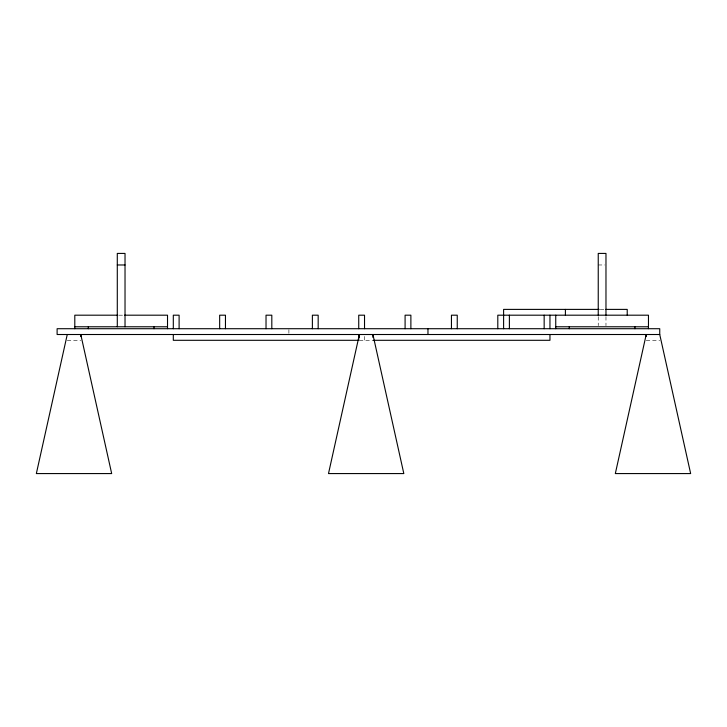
<?xml version="1.0" encoding="UTF-8"?>
<svg xmlns="http://www.w3.org/2000/svg" width="727" height="727" viewBox="0 0 727 727"><rect width="100%" height="100%" fill="white"/><g stroke="black" fill="none" stroke-linecap="round" stroke-linejoin="round"><path stroke-width="0.55" stroke-dasharray="3.63 2.73" d="M598.239 264.973L604.864 264.973M600.248 309.393L604.737 309.393M118.901 315.191L123.917 315.191M67.257 340.3L80.779 340.3M359.392 340.3L372.915 340.3M646.221 340.3L659.743 340.3M605.973 316.663L605.973 325.66M598.239 316.663L598.239 325.66M364.527 336.437L364.527 340.3M288.892 329.676L288.892 333.539"/><path stroke-width="1.09" d="M67.257 334.511L36.35 473.577L111.676 473.577L80.779 334.511L80.779 336.437M117.292 264.973L125.026 264.973M599.121 309.393L503.602 309.393L503.602 328.713M605.864 309.393L627.219 309.393L627.219 315.191M117.765 315.191L74.799 315.191L74.799 328.713M124.553 315.191L167.519 315.191L167.519 328.713M74.799 326.777L167.519 326.777M555.746 326.777L648.466 326.777M659.743 334.511L57.115 334.511L57.115 328.713L659.743 328.713L659.743 334.511L690.65 473.577L615.324 473.577L646.221 334.511L646.221 336.437M373.578 340.3L549.957 340.3L549.957 334.511M648.466 328.713L648.466 315.191L497.804 315.191L497.804 328.713M634.944 326.777L634.944 328.713M605.973 315.191L605.973 253.423L598.239 253.423L598.239 315.191M569.268 326.777L569.268 328.713M565.406 309.393L565.406 315.191M555.746 315.191L555.746 328.713M549.957 315.191L549.957 328.713M544.159 315.191L544.159 328.713M509.391 315.191L509.391 328.713M457.247 328.713L457.247 315.191L451.449 315.191L451.449 328.713M427.967 328.713L427.967 334.511M410.882 328.713L410.882 315.191L405.093 315.191L405.093 328.713M372.915 337.401L372.915 334.511L403.821 473.577L328.495 473.577L359.392 334.511L359.392 337.401M364.527 328.713L364.527 315.191L358.738 315.191L358.738 328.713M358.738 334.511L358.738 340.3L173.308 340.3L173.308 334.511M318.172 328.713L318.172 315.191L312.383 315.191L312.383 328.713M271.816 328.713L271.816 315.191L266.027 315.191L266.027 328.713M225.461 328.713L225.461 315.191L219.663 315.191L219.663 328.713M179.106 328.713L179.106 315.191L173.308 315.191L173.308 328.713M153.997 326.777L153.997 328.713M125.026 326.777L125.026 253.423L117.292 253.423L117.292 326.777M88.321 326.777L88.321 328.713"/></g></svg>
